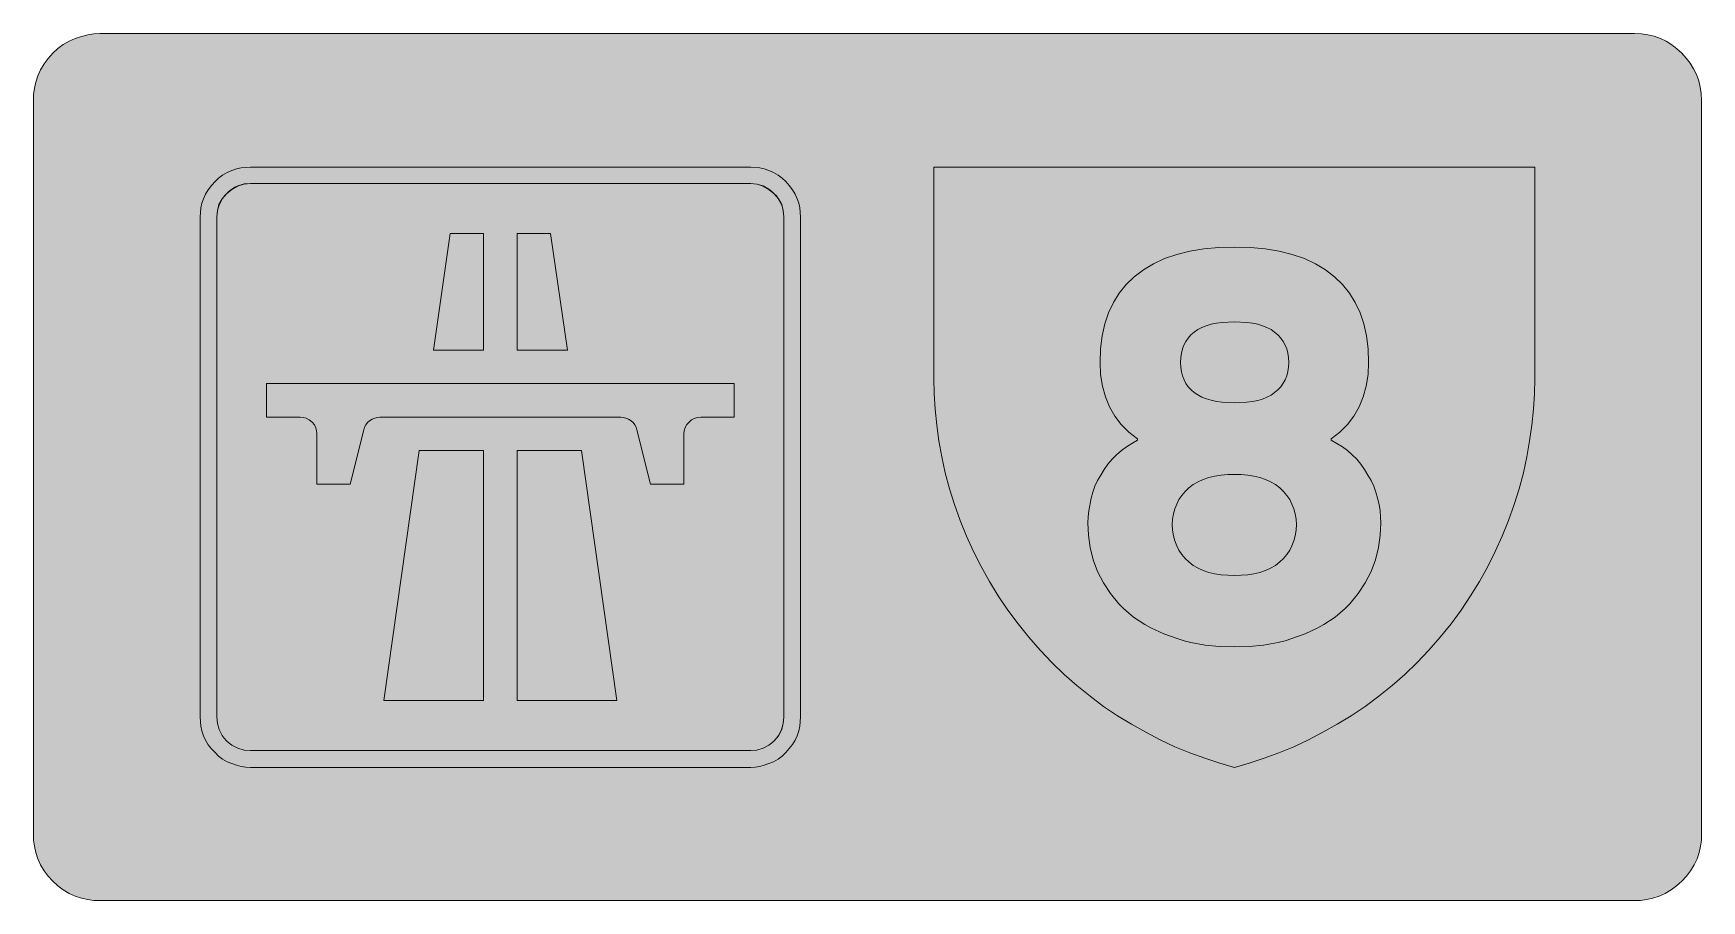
# Model space of a CAD drawing. Header units: metres. Extents: x 52 to 518, y 15 to 257.
import ezdxf

# ---------------------------------------------------------------- set-up
doc = ezdxf.new("R2010")
doc.units = ezdxf.units.M
for name, color, linetype, true_color in [('FILL_BLACK_000000', 7, 'Continuous', 0x000000), ('FILL_LIME_00FF00', 7, 'Continuous', 0x00ff00), ('FILL_RED_FF0000', 7, 'Continuous', 0xff0000), ('FILL_WHITE_FFFFFF', 7, 'Continuous', 0xffffff), ('FILL_YELLOW_FFFF00', 7, 'Continuous', 0xffff00)]:
    doc.layers.add(name, color=color, linetype=linetype, true_color=true_color)

msp = doc.modelspace()

# ---------------------------------------------------------------- hatches: boundary and pattern name
at = {"layer": 'FILL_BLACK_000000', "true_color": 0x000000}
h = msp.add_hatch(color=7, dxfattribs=at)
h.dxf.hatch_style = 1
h.paths.add_polyline_path([(375.14, 86.92), (373.23, 87.41), (371.34, 88.02), (367.53, 89.37), (363.96, 91.01), (362.27, 91.95), (360.66, 92.96), (359.12, 94.05), (357.66, 95.22), (356.28, 96.47), (354.99, 97.78), (352.67, 100.58), (350.67, 103.57), (349.02, 106.74), (347.84, 110.04), (347, 113.45), (346.49, 116.92), (346.32, 120.42), (346.38, 122.07), (346.57, 123.77), (347.22, 127.26), (347.69, 128.98), (348.3, 130.64), (349.04, 132.22), (349.92, 133.74), (350.86, 135.31), (351.93, 136.78), (353.1, 138.14), (354.38, 139.41), (355.73, 140.57), (357.16, 141.64), (358.65, 142.6), (360.18, 143.46), (360.18, 143.82), (357.77, 145.7), (355.66, 147.83), (353.87, 150.19), (352.4, 152.78), (351.24, 155.58), (350.41, 158.6), (349.91, 161.82), (349.74, 165.24), (349.89, 169.04), (350.34, 172.63), (351.1, 175.98), (352.15, 179.1), (353.49, 181.98), (355.13, 184.63), (357.06, 187.03), (359.28, 189.18), (361.85, 191.14), (364.68, 192.83), (367.79, 194.25), (371.16, 195.41), (374.81, 196.31), (378.72, 196.95), (382.91, 197.33), (387.36, 197.46), (391.76, 197.33), (395.92, 196.95), (399.83, 196.31), (403.47, 195.41), (406.84, 194.25), (409.94, 192.83), (412.75, 191.14), (415.26, 189.18), (417.48, 187.03), (419.41, 184.63), (421.05, 181.98), (422.39, 179.1), (423.44, 175.98), (424.2, 172.63), (424.65, 169.04), (424.8, 165.24), (424.63, 161.82), (424.13, 158.6), (423.3, 155.58), (422.15, 152.78), (420.67, 150.19), (418.88, 147.83), (416.77, 145.7), (414.36, 143.82), (414.36, 143.46), (415.95, 142.6), (417.46, 141.64), (418.89, 140.57), (420.23, 139.41), (421.48, 138.14), (422.64, 136.78), (423.68, 135.31), (424.62, 133.74), (425.5, 132.22), (426.24, 130.64), (426.85, 128.98), (427.32, 127.26), (427.76, 125.51), (428.04, 123.77), (428.22, 120.42), (428.05, 116.92), (427.55, 113.45), (426.7, 110.04), (425.52, 106.74), (423.87, 103.57), (421.88, 100.58), (419.55, 97.78), (418.26, 96.47), (416.88, 95.22), (415.42, 94.05), (413.88, 92.96), (412.28, 91.95), (410.6, 91.01), (407.08, 89.37), (403.38, 88.02), (401.46, 87.41), (399.49, 86.92), (395.46, 86.22), (391.41, 85.82), (387.36, 85.68), (383.15, 85.82), (379.08, 86.22), (375.14, 86.92)])
h.paths.add_polyline_path([(381.83, 133.44), (380.16, 133.04), (378.59, 132.52), (377.13, 131.87), (375.79, 131.08), (374.58, 130.14), (373.51, 129.15), (372.58, 128.06), (371.8, 126.88), (371.16, 125.62), (370.65, 124.28), (370.28, 122.88), (370.03, 121.41), (369.9, 119.88), (370.03, 118.29), (370.28, 116.78), (370.65, 115.34), (371.16, 113.99), (371.8, 112.71), (372.58, 111.53), (373.51, 110.43), (374.58, 109.44), (375.79, 108.5), (377.13, 107.71), (378.59, 107.06), (380.16, 106.54), (381.83, 106.14), (383.59, 105.87), (385.44, 105.71), (387.36, 105.66), (389.22, 105.71), (391.02, 105.87), (392.75, 106.14), (394.4, 106.54), (395.96, 107.06), (397.41, 107.71), (398.75, 108.5), (399.96, 109.44), (401.03, 110.43), (401.96, 111.53), (402.74, 112.71), (403.38, 113.99), (403.89, 115.34), (404.26, 116.78), (404.51, 118.29), (404.64, 119.88), (404.51, 121.41), (404.26, 122.88), (403.89, 124.28), (403.38, 125.62), (402.74, 126.88), (401.96, 128.06), (401.03, 129.15), (399.96, 130.14), (398.75, 131.08), (397.41, 131.87), (395.96, 132.52), (394.4, 133.04), (392.75, 133.44), (391.02, 133.71), (389.22, 133.87), (387.36, 133.92), (385.44, 133.87), (383.59, 133.71), (381.83, 133.44)], flags=16)
h.paths.add_polyline_path([(402.24, 167.8), (401.94, 168.98), (401.51, 170.08), (400.96, 171.1), (400.28, 172.05), (399.47, 172.92), (398.52, 173.7), (397.52, 174.39), (396.4, 174.99), (395.16, 175.48), (393.82, 175.88), (392.36, 176.19), (390.8, 176.41), (387.36, 176.58), (383.89, 176.41), (382.3, 176.19), (380.81, 175.88), (379.43, 175.48), (378.17, 174.99), (377.03, 174.39), (376.02, 173.7), (375.13, 172.92), (374.37, 172.05), (373.72, 171.1), (373.19, 170.08), (372.77, 168.98), (372.48, 167.8), (372.3, 166.56), (372.24, 165.24), (372.3, 163.9), (372.48, 162.63), (372.79, 161.45), (373.21, 160.35), (373.75, 159.34), (374.41, 158.41), (375.19, 157.56), (376.09, 156.8), (377.1, 156.13), (378.23, 155.54), (379.47, 155.04), (380.82, 154.63), (382.29, 154.31), (383.87, 154.08), (387.36, 153.9), (390.8, 154.07), (392.36, 154.29), (393.82, 154.6), (395.16, 155), (396.4, 155.49), (397.52, 156.09), (398.52, 156.78), (399.47, 157.56), (400.28, 158.43), (400.96, 159.38), (401.51, 160.4), (401.94, 161.5), (402.24, 162.68), (402.42, 163.92), (402.48, 165.24), (402.42, 166.56), (402.24, 167.8)], flags=16)
at = {"layer": 'FILL_LIME_00FF00', "true_color": 0x00ff00}
h = msp.add_hatch(color=7, dxfattribs=at)
h.dxf.hatch_style = 1
h.paths.add_polyline_path([(501.01, 257.13), (502.84, 256.85), (504.61, 256.4), (506.32, 255.78), (507.95, 254.99), (509.49, 254.03), (510.94, 252.91), (512.28, 251.64), (513.55, 250.3), (514.67, 248.85), (515.63, 247.31), (516.42, 245.68), (517.04, 243.97), (517.49, 242.2), (517.77, 240.37), (517.86, 238.5), (517.86, 33.3), (517.79, 31.65), (517.57, 29.95), (517.18, 28.21), (516.6, 26.46), (515.75, 24.74), (514.78, 23.11), (513.64, 21.57), (512.28, 20.16), (510.87, 18.88), (509.33, 17.75), (507.7, 16.79), (505.98, 16.02), (504.23, 15.44), (502.49, 15.05), (500.79, 14.83), (499.14, 14.76), (70.2, 14.76), (68.55, 14.83), (66.85, 15.05), (65.11, 15.44), (63.36, 16.02), (61.64, 16.79), (60.01, 17.75), (58.47, 18.88), (57.06, 20.16), (55.78, 21.57), (54.65, 23.11), (53.69, 24.74), (52.92, 26.46), (52.34, 28.21), (51.95, 29.95), (51.73, 31.65), (51.66, 33.3), (51.66, 238.5), (51.73, 240.15), (51.95, 241.85), (52.34, 243.59), (52.92, 245.34), (53.69, 247.06), (54.65, 248.69), (55.78, 250.23), (57.06, 251.64), (58.47, 253), (60.01, 254.11), (61.64, 255.03), (63.36, 255.78), (65.11, 256.38), (66.85, 256.84), (68.55, 257.12), (70.2, 257.22), (499.14, 257.22), (501.01, 257.13)])
at = {"layer": 'FILL_RED_FF0000', "true_color": 0xff0000}
h = msp.add_hatch(color=7, dxfattribs=at)
h.dxf.hatch_style = 1
h.paths.add_polyline_path([(255.9, 219.32), (257.22, 218.88), (258.53, 218.28), (259.76, 217.55), (260.89, 216.73), (261.9, 215.82), (262.91, 214.71), (263.79, 213.52), (264.53, 212.28), (265.14, 210.96), (265.58, 209.72), (265.86, 208.44), (266.04, 205.92), (266.04, 66.06), (265.86, 63.52), (265.58, 62.19), (265.14, 60.84), (264.53, 59.63), (263.79, 58.43), (262.91, 57.27), (261.9, 56.16), (260.89, 55.15), (259.76, 54.29), (258.53, 53.6), (257.22, 53.1), (255.9, 52.63), (254.63, 52.29), (253.4, 52.09), (252.18, 52.02), (112.32, 52.02), (111, 52.09), (109.71, 52.29), (108.42, 52.63), (107.1, 53.1), (105.79, 53.6), (104.56, 54.29), (103.43, 55.15), (102.42, 56.16), (101.41, 57.19), (100.53, 58.36), (99.79, 59.6), (99.18, 60.84), (98.74, 62.19), (98.46, 63.52), (98.28, 66.06), (98.28, 205.92), (98.46, 208.44), (98.74, 209.72), (99.18, 210.96), (99.79, 212.28), (100.53, 213.52), (101.41, 214.71), (102.42, 215.82), (103.43, 216.73), (104.56, 217.55), (105.79, 218.28), (107.1, 218.88), (108.42, 219.32), (109.71, 219.6), (111, 219.74), (112.32, 219.78), (252.18, 219.78), (254.63, 219.6), (255.9, 219.32)])
h.paths.add_polyline_path([(110.55, 215.11), (108.79, 214.58), (107.94, 214.18), (107.13, 213.69), (106.37, 213.09), (105.66, 212.4), (104.45, 210.94), (103.5, 209.34), (103.1, 207.56), (102.96, 205.92), (102.96, 66.06), (103.1, 64.31), (103.57, 62.59), (104.4, 60.95), (104.98, 60.16), (105.66, 59.4), (106.37, 58.77), (107.13, 58.22), (108.79, 57.37), (110.55, 56.87), (112.32, 56.7), (252.18, 56.7), (253.85, 56.87), (255.56, 57.37), (257.19, 58.22), (257.95, 58.77), (258.66, 59.4), (259.88, 60.88), (260.82, 62.64), (261.23, 64.35), (261.36, 66.06), (261.36, 205.92), (261.19, 207.77), (260.69, 209.5), (259.84, 211.06), (259.29, 211.76), (258.66, 212.4), (257.22, 213.61), (255.62, 214.52), (253.93, 215.08), (252.18, 215.28), (112.32, 215.28), (110.55, 215.11)], flags=16)
h = msp.add_hatch(color=7, dxfattribs=at)
h.dxf.hatch_style = 1
h.paths.add_polyline_path([(163.44, 168.66), (168.12, 201.24), (177.48, 201.24), (177.48, 168.66), (163.44, 168.66)])
h = msp.add_hatch(color=7, dxfattribs=at)
h.dxf.hatch_style = 1
h.paths.add_polyline_path([(186.84, 201.24), (196.2, 201.24), (200.88, 168.66), (186.84, 168.66), (186.84, 201.24)])
h = msp.add_hatch(color=7, dxfattribs=at)
h.dxf.hatch_style = 1
h.paths.add_polyline_path([(247.5, 149.94), (238.14, 149.94), (237.24, 149.83), (236.34, 149.58), (235.55, 149.17), (234.9, 148.5), (234.23, 147.85), (233.82, 147.06), (233.51, 146.09), (233.46, 145.26), (233.46, 131.22), (224.1, 131.22), (220.32, 146.34), (220.12, 147.11), (219.78, 147.8), (219.31, 148.39), (218.7, 148.86), (218, 149.33), (217.26, 149.67), (216.52, 149.87), (215.82, 149.94), (148.5, 149.94), (147.8, 149.87), (147.06, 149.67), (146.32, 149.33), (145.62, 148.86), (145.01, 148.39), (144.54, 147.8), (144.2, 147.11), (144, 146.34), (140.22, 131.22), (130.86, 131.22), (130.86, 145.26), (130.79, 146.1), (130.57, 146.95), (130.18, 147.77), (129.6, 148.5), (128.76, 149.18), (127.89, 149.62), (127.02, 149.87), (126.18, 149.94), (116.82, 149.94), (116.82, 159.3), (247.5, 159.3), (247.5, 149.94)])
h = msp.add_hatch(color=7, dxfattribs=at)
h.dxf.hatch_style = 1
h.paths.add_polyline_path([(177.48, 140.58), (177.48, 70.74), (149.58, 70.74), (159.48, 140.58), (177.48, 140.58)])
h = msp.add_hatch(color=7, dxfattribs=at)
h.dxf.hatch_style = 1
h.paths.add_polyline_path([(214.74, 70.74), (186.84, 70.74), (186.84, 140.58), (204.84, 140.58), (214.74, 70.74)])
at = {"layer": 'FILL_WHITE_FFFFFF', "true_color": 0xffffff}
h = msp.add_hatch(color=7, dxfattribs=at)
h.dxf.hatch_style = 1
h.paths.add_polyline_path([(252.18, 215.28), (253.82, 215.05), (255.6, 214.56), (257.2, 213.68), (257.95, 213.12), (258.66, 212.4), (259.88, 210.94), (260.82, 209.34), (261.23, 207.56), (261.36, 205.92), (261.36, 66.06), (261.22, 64.31), (260.75, 62.59), (259.92, 60.95), (259.34, 60.16), (258.66, 59.4), (257.95, 58.77), (257.19, 58.22), (255.56, 57.37), (253.85, 56.87), (252.18, 56.7), (112.32, 56.7), (110.55, 56.87), (108.79, 57.37), (107.13, 58.22), (106.37, 58.77), (105.66, 59.4), (104.98, 60.16), (104.4, 60.95), (103.57, 62.59), (103.1, 64.31), (102.96, 66.06), (102.96, 205.92), (103.13, 207.77), (103.64, 209.5), (104.48, 211.06), (105.03, 211.76), (105.66, 212.4), (107.11, 213.61), (108.72, 214.52), (110.47, 215.08), (112.32, 215.28), (252.18, 215.28)])
at = {"layer": 'FILL_YELLOW_FFFF00', "true_color": 0xffff00}
h = msp.add_hatch(color=7, dxfattribs=at)
h.dxf.hatch_style = 1
h.paths.add_polyline_path([(383.18, 53.2), (378.99, 54.56), (374.81, 56.1), (370.62, 57.78), (366.57, 59.74), (362.54, 61.83), (358.55, 64.06), (354.6, 66.42), (350.73, 69.07), (346.95, 71.88), (343.28, 74.86), (339.73, 78.01), (336.3, 81.31), (333.01, 84.77), (329.87, 88.39), (326.88, 92.16), (324, 96), (321.31, 99.95), (318.81, 103.99), (316.49, 108.13), (314.35, 112.36), (312.4, 116.66), (310.64, 121.03), (309.06, 125.46), (307.68, 129.91), (306.5, 134.37), (305.52, 138.82), (304.74, 143.28), (304.14, 147.73), (303.68, 152.14), (303.4, 156.49), (303.3, 160.74), (303.3, 219.78), (471.24, 219.78), (471.24, 160.74), (471.14, 156.49), (470.86, 152.14), (470.4, 147.73), (469.8, 143.28), (469.02, 138.82), (468.05, 134.37), (466.86, 129.91), (465.48, 125.46), (463.9, 121.03), (462.14, 116.66), (460.2, 112.36), (458.08, 108.13), (455.78, 103.99), (453.3, 99.95), (450.66, 96), (447.84, 92.16), (444.8, 88.39), (441.63, 84.77), (438.33, 81.31), (434.9, 78.01), (431.35, 74.86), (427.67, 71.88), (423.86, 69.07), (419.94, 66.42), (415.99, 64.06), (412, 61.83), (407.97, 59.74), (403.92, 57.78), (399.74, 56.1), (395.57, 54.56), (391.44, 53.2), (387.36, 52.02), (383.18, 53.2)])

# ---------------------------------------------------------------- linework, layer by layer
at = {"layer": 'FILL_BLACK_000000', "lineweight": 0, "true_color": 0x000000}
for points in [[(375.14, 86.92), (373.23, 87.41), (371.34, 88.02), (367.53, 89.37), (363.96, 91.01), (362.27, 91.95), (360.66, 92.96), (359.12, 94.05), (357.66, 95.22), (356.28, 96.47), (354.99, 97.78), (352.67, 100.58), (350.67, 103.57), (349.02, 106.74), (347.84, 110.04), (347, 113.45), (346.49, 116.92), (346.32, 120.42), (346.38, 122.07), (346.57, 123.77), (347.22, 127.26), (347.69, 128.98), (348.3, 130.64), (349.04, 132.22), (349.92, 133.74), (350.86, 135.31), (351.93, 136.78), (353.1, 138.14), (354.38, 139.41), (355.73, 140.57), (357.16, 141.64), (358.65, 142.6), (360.18, 143.46), (360.18, 143.82), (357.77, 145.7), (355.66, 147.83), (353.87, 150.19), (352.4, 152.78), (351.24, 155.58), (350.41, 158.6), (349.91, 161.82), (349.74, 165.24), (349.89, 169.04), (350.34, 172.63), (351.1, 175.98), (352.15, 179.1), (353.49, 181.98), (355.13, 184.63), (357.06, 187.03), (359.28, 189.18), (361.85, 191.14), (364.68, 192.83), (367.79, 194.25), (371.16, 195.41), (374.81, 196.31), (378.72, 196.95), (382.91, 197.33), (387.36, 197.46), (391.76, 197.33), (395.92, 196.95), (399.83, 196.31), (403.47, 195.41), (406.84, 194.25), (409.94, 192.83), (412.75, 191.14), (415.26, 189.18), (417.48, 187.03), (419.41, 184.63), (421.05, 181.98), (422.39, 179.1), (423.44, 175.98), (424.2, 172.63), (424.65, 169.04), (424.8, 165.24), (424.63, 161.82), (424.13, 158.6), (423.3, 155.58), (422.15, 152.78), (420.67, 150.19), (418.88, 147.83), (416.77, 145.7), (414.36, 143.82), (414.36, 143.46), (415.95, 142.6), (417.46, 141.64), (418.89, 140.57), (420.23, 139.41), (421.48, 138.14), (422.64, 136.78), (423.68, 135.31), (424.62, 133.74), (425.5, 132.22), (426.24, 130.64), (426.85, 128.98), (427.32, 127.26), (427.76, 125.51), (428.04, 123.77), (428.22, 120.42), (428.05, 116.92), (427.55, 113.45), (426.7, 110.04), (425.52, 106.74), (423.87, 103.57), (421.88, 100.58), (419.55, 97.78), (418.26, 96.47), (416.88, 95.22), (415.42, 94.05), (413.88, 92.96), (412.28, 91.95), (410.6, 91.01), (407.08, 89.37), (403.38, 88.02), (401.46, 87.41), (399.49, 86.92), (395.46, 86.22), (391.41, 85.82), (387.36, 85.68), (383.15, 85.82), (379.08, 86.22)], [(402.24, 167.8), (401.94, 168.98), (401.51, 170.08), (400.96, 171.1), (400.28, 172.05), (399.47, 172.92), (398.52, 173.7), (397.52, 174.39), (396.4, 174.99), (395.16, 175.48), (393.82, 175.88), (392.36, 176.19), (390.8, 176.41), (387.36, 176.58), (383.89, 176.41), (382.3, 176.19), (380.81, 175.88), (379.43, 175.48), (378.17, 174.99), (377.03, 174.39), (376.02, 173.7), (375.13, 172.92), (374.37, 172.05), (373.72, 171.1), (373.19, 170.08), (372.77, 168.98), (372.48, 167.8), (372.3, 166.56), (372.24, 165.24), (372.3, 163.9), (372.48, 162.63), (372.79, 161.45), (373.21, 160.35), (373.75, 159.34), (374.41, 158.41), (375.19, 157.56), (376.09, 156.8), (377.1, 156.13), (378.23, 155.54), (379.47, 155.04), (380.82, 154.63), (382.29, 154.31), (383.87, 154.08), (387.36, 153.9), (390.8, 154.07), (392.36, 154.29), (393.82, 154.6), (395.16, 155), (396.4, 155.49), (397.52, 156.09), (398.52, 156.78), (399.47, 157.56), (400.28, 158.43), (400.96, 159.38), (401.51, 160.4), (401.94, 161.5), (402.24, 162.68), (402.42, 163.92), (402.48, 165.24), (402.42, 166.56)], [(381.83, 133.44), (380.16, 133.04), (378.59, 132.52), (377.13, 131.87), (375.79, 131.08), (374.58, 130.14), (373.51, 129.15), (372.58, 128.06), (371.8, 126.88), (371.16, 125.62), (370.65, 124.28), (370.28, 122.88), (370.03, 121.41), (369.9, 119.88), (370.03, 118.29), (370.28, 116.78), (370.65, 115.34), (371.16, 113.99), (371.8, 112.71), (372.58, 111.53), (373.51, 110.43), (374.58, 109.44), (375.79, 108.5), (377.13, 107.71), (378.59, 107.06), (380.16, 106.54), (381.83, 106.14), (383.59, 105.87), (385.44, 105.71), (387.36, 105.66), (389.22, 105.71), (391.02, 105.87), (392.75, 106.14), (394.4, 106.54), (395.96, 107.06), (397.41, 107.71), (398.75, 108.5), (399.96, 109.44), (401.03, 110.43), (401.96, 111.53), (402.74, 112.71), (403.38, 113.99), (403.89, 115.34), (404.26, 116.78), (404.51, 118.29), (404.64, 119.88), (404.51, 121.41), (404.26, 122.88), (403.89, 124.28), (403.38, 125.62), (402.74, 126.88), (401.96, 128.06), (401.03, 129.15), (399.96, 130.14), (398.75, 131.08), (397.41, 131.87), (395.96, 132.52), (394.4, 133.04), (392.75, 133.44), (391.02, 133.71), (389.22, 133.87), (387.36, 133.92), (385.44, 133.87), (383.59, 133.71)]]:
    msp.add_lwpolyline(points, close=True, dxfattribs=at)
at = {"layer": 'FILL_LIME_00FF00', "lineweight": 0, "true_color": 0x00ff00}
msp.add_lwpolyline([(501.01, 257.13), (502.84, 256.85), (504.61, 256.4), (506.32, 255.78), (507.95, 254.99), (509.49, 254.03), (510.94, 252.91), (512.28, 251.64), (513.55, 250.3), (514.67, 248.85), (515.63, 247.31), (516.42, 245.68), (517.04, 243.97), (517.49, 242.2), (517.77, 240.37), (517.86, 238.5), (517.86, 33.3), (517.79, 31.65), (517.57, 29.95), (517.18, 28.21), (516.6, 26.46), (515.75, 24.74), (514.78, 23.11), (513.64, 21.57), (512.28, 20.16), (510.87, 18.88), (509.33, 17.75), (507.7, 16.79), (505.98, 16.02), (504.23, 15.44), (502.49, 15.05), (500.79, 14.83), (499.14, 14.76), (70.2, 14.76), (68.55, 14.83), (66.85, 15.05), (65.11, 15.44), (63.36, 16.02), (61.64, 16.79), (60.01, 17.75), (58.47, 18.88), (57.06, 20.16), (55.78, 21.57), (54.65, 23.11), (53.69, 24.74), (52.92, 26.46), (52.34, 28.21), (51.95, 29.95), (51.73, 31.65), (51.66, 33.3), (51.66, 238.5), (51.73, 240.15), (51.95, 241.85), (52.34, 243.59), (52.92, 245.34), (53.69, 247.06), (54.65, 248.69), (55.78, 250.23), (57.06, 251.64), (58.47, 253), (60.01, 254.11), (61.64, 255.03), (63.36, 255.78), (65.11, 256.38), (66.85, 256.84), (68.55, 257.12), (70.2, 257.22), (499.14, 257.22)], close=True, dxfattribs=at)
at = {"layer": 'FILL_RED_FF0000', "lineweight": 0, "true_color": 0xff0000}
for points in [[(255.9, 219.32), (257.22, 218.88), (258.53, 218.28), (259.76, 217.55), (260.89, 216.73), (261.9, 215.82), (262.91, 214.71), (263.79, 213.52), (264.53, 212.28), (265.14, 210.96), (265.58, 209.72), (265.86, 208.44), (266.04, 205.92), (266.04, 66.06), (265.86, 63.52), (265.58, 62.19), (265.14, 60.84), (264.53, 59.63), (263.79, 58.43), (262.91, 57.27), (261.9, 56.16), (260.89, 55.15), (259.76, 54.29), (258.53, 53.6), (257.22, 53.1), (255.9, 52.63), (254.63, 52.29), (253.4, 52.09), (252.18, 52.02), (112.32, 52.02), (111, 52.09), (109.71, 52.29), (108.42, 52.63), (107.1, 53.1), (105.79, 53.6), (104.56, 54.29), (103.43, 55.15), (102.42, 56.16), (101.41, 57.19), (100.53, 58.36), (99.79, 59.6), (99.18, 60.84), (98.74, 62.19), (98.46, 63.52), (98.28, 66.06), (98.28, 205.92), (98.46, 208.44), (98.74, 209.72), (99.18, 210.96), (99.79, 212.28), (100.53, 213.52), (101.41, 214.71), (102.42, 215.82), (103.43, 216.73), (104.56, 217.55), (105.79, 218.28), (107.1, 218.88), (108.42, 219.32), (109.71, 219.6), (111, 219.74), (112.32, 219.78), (252.18, 219.78), (254.63, 219.6)], [(110.55, 215.11), (108.79, 214.58), (107.94, 214.18), (107.13, 213.69), (106.37, 213.09), (105.66, 212.4), (104.45, 210.94), (103.5, 209.34), (103.1, 207.56), (102.96, 205.92), (102.96, 66.06), (103.1, 64.31), (103.57, 62.59), (104.4, 60.95), (104.98, 60.16), (105.66, 59.4), (106.37, 58.77), (107.13, 58.22), (108.79, 57.37), (110.55, 56.87), (112.32, 56.7), (252.18, 56.7), (253.85, 56.87), (255.56, 57.37), (257.19, 58.22), (257.95, 58.77), (258.66, 59.4), (259.88, 60.88), (260.82, 62.64), (261.23, 64.35), (261.36, 66.06), (261.36, 205.92), (261.19, 207.77), (260.69, 209.5), (259.84, 211.06), (259.29, 211.76), (258.66, 212.4), (257.22, 213.61), (255.62, 214.52), (253.93, 215.08), (252.18, 215.28), (112.32, 215.28)], [(163.44, 168.66), (168.12, 201.24), (177.48, 201.24), (177.48, 168.66)], [(186.84, 201.24), (196.2, 201.24), (200.88, 168.66), (186.84, 168.66)], [(247.5, 149.94), (238.14, 149.94), (237.24, 149.83), (236.34, 149.58), (235.55, 149.17), (234.9, 148.5), (234.23, 147.85), (233.82, 147.06), (233.51, 146.09), (233.46, 145.26), (233.46, 131.22), (224.1, 131.22), (220.32, 146.34), (220.12, 147.11), (219.78, 147.8), (219.31, 148.39), (218.7, 148.86), (218, 149.33), (217.26, 149.67), (216.52, 149.87), (215.82, 149.94), (148.5, 149.94), (147.8, 149.87), (147.06, 149.67), (146.32, 149.33), (145.62, 148.86), (145.01, 148.39), (144.54, 147.8), (144.2, 147.11), (144, 146.34), (140.22, 131.22), (130.86, 131.22), (130.86, 145.26), (130.79, 146.1), (130.57, 146.95), (130.18, 147.77), (129.6, 148.5), (128.76, 149.18), (127.89, 149.62), (127.02, 149.87), (126.18, 149.94), (116.82, 149.94), (116.82, 159.3), (247.5, 159.3)], [(177.48, 140.58), (177.48, 70.74), (149.58, 70.74), (159.48, 140.58)], [(214.74, 70.74), (186.84, 70.74), (186.84, 140.58), (204.84, 140.58)]]:
    msp.add_lwpolyline(points, close=True, dxfattribs=at)
at = {"layer": 'FILL_WHITE_FFFFFF', "lineweight": 0, "true_color": 0x00ff00}
msp.add_lwpolyline([(252.18, 215.28), (253.82, 215.05), (255.6, 214.56), (257.2, 213.68), (257.95, 213.12), (258.66, 212.4), (259.88, 210.94), (260.82, 209.34), (261.23, 207.56), (261.36, 205.92), (261.36, 66.06), (261.22, 64.31), (260.75, 62.59), (259.92, 60.95), (259.34, 60.16), (258.66, 59.4), (257.95, 58.77), (257.19, 58.22), (255.56, 57.37), (253.85, 56.87), (252.18, 56.7), (112.32, 56.7), (110.55, 56.87), (108.79, 57.37), (107.13, 58.22), (106.37, 58.77), (105.66, 59.4), (104.98, 60.16), (104.4, 60.95), (103.57, 62.59), (103.1, 64.31), (102.96, 66.06), (102.96, 205.92), (103.13, 207.77), (103.64, 209.5), (104.48, 211.06), (105.03, 211.76), (105.66, 212.4), (107.11, 213.61), (108.72, 214.52), (110.47, 215.08), (112.32, 215.28)], close=True, dxfattribs=at)
at = {"layer": 'FILL_YELLOW_FFFF00', "lineweight": 0, "true_color": 0xffff00}
msp.add_lwpolyline([(383.18, 53.2), (378.99, 54.56), (374.81, 56.1), (370.62, 57.78), (366.57, 59.74), (362.54, 61.83), (358.55, 64.06), (354.6, 66.42), (350.73, 69.07), (346.95, 71.88), (343.28, 74.86), (339.73, 78.01), (336.3, 81.31), (333.01, 84.77), (329.87, 88.39), (326.88, 92.16), (324, 96), (321.31, 99.95), (318.81, 103.99), (316.49, 108.13), (314.35, 112.36), (312.4, 116.66), (310.64, 121.03), (309.06, 125.46), (307.68, 129.91), (306.5, 134.37), (305.52, 138.82), (304.74, 143.28), (304.14, 147.73), (303.68, 152.14), (303.4, 156.49), (303.3, 160.74), (303.3, 219.78), (471.24, 219.78), (471.24, 160.74), (471.14, 156.49), (470.86, 152.14), (470.4, 147.73), (469.8, 143.28), (469.02, 138.82), (468.05, 134.37), (466.86, 129.91), (465.48, 125.46), (463.9, 121.03), (462.14, 116.66), (460.2, 112.36), (458.08, 108.13), (455.78, 103.99), (453.3, 99.95), (450.66, 96), (447.84, 92.16), (444.8, 88.39), (441.63, 84.77), (438.33, 81.31), (434.9, 78.01), (431.35, 74.86), (427.67, 71.88), (423.86, 69.07), (419.94, 66.42), (415.99, 64.06), (412, 61.83), (407.97, 59.74), (403.92, 57.78), (399.74, 56.1), (395.57, 54.56), (391.44, 53.2), (387.36, 52.02)], close=True, dxfattribs=at)

doc.saveas('drawing.dxf')
